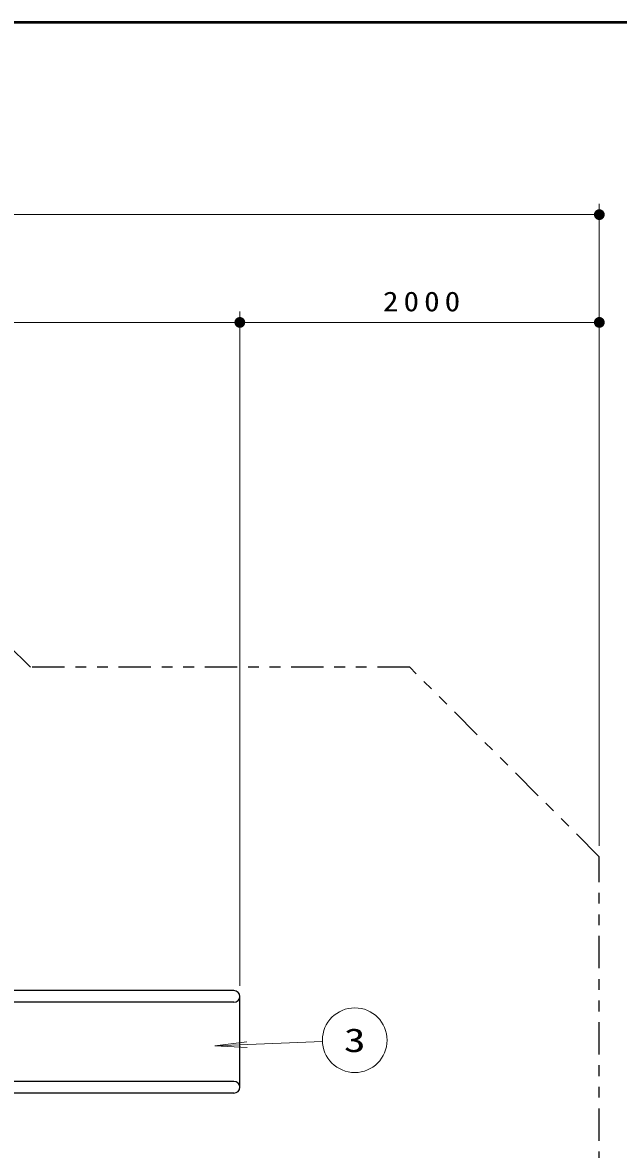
# Model space of a CAD drawing. Units: millimetres on the paper, scale 1:60. Extents: x -385 to 0, y -594 to 267.
# Drawn here: x -191.5 to -136.3, y 162.5 to 267 of the extents above; entities that cross this region are included whole.
import ezdxf
from ezdxf.enums import TextEntityAlignment as Align

# ---------------------------------------------------------------- set-up
doc = ezdxf.new("R2010")
doc.units = ezdxf.units.MM
doc.linetypes.add('USER3', pattern=[8, 3, -1, 1, -1, 1, -1])
doc.layers.add('LY_1', color=7, linetype='Continuous', lineweight=25)
doc.styles.add('ＭＳ ゴシック', font='')
doc.styles.get('ＭＳ ゴシック').set_extended_font_data('MS Gothic')

# ---------------------------------------------------------------- blocks, each defined once
blk = doc.blocks.new('filled_dot')
at = {"color": 0, "linetype": 'Continuous', "lineweight": -2, "const_width": 1.25}
blk.add_lwpolyline([(-0.625, 0, 1), (0.625, 0, 1)], format="xyb", close=True, dxfattribs=at)

msp = doc.modelspace()

# ---------------------------------------------------------------- linework, layer by layer
at = {"layer": 'LY_1', "lineweight": 50}
msp.add_line((0, 267), (-385, 267), dxfattribs=at)
at = {"layer": 'LY_1', "lineweight": 13}
for p, q in [((-138.045, 190.621), (-138.045, 250.182)), ((-349.387, 249.182), (-138.045, 249.182)), ((-171.378, 177.653), (-171.378, 240.182)), ((-316.054, 239.182), (-171.378, 239.182)), ((-171.378, 239.182), (-138.045, 239.182)), ((-163.719, 172.474), (-173.702, 172.063)), ((-173.702, 172.063), (-170.727, 172.447)), ((-173.702, 172.063), (-170.705, 171.925))]:
    msp.add_line(p, q, dxfattribs=at)
at = {"layer": 'LY_1', "linetype": 'USER3'}
for p, q in [((-190.797, 207.195), (-212.785, 229.182)), ((-155.618, 207.195), (-190.797, 207.195)), ((-138.045, 189.621), (-155.618, 207.195)), ((-138.045, 155.268), (-138.045, 189.621))]:
    msp.add_line(p, q, dxfattribs=at)
at = {"layer": 'LY_1'}
for p, q in [((-171.92, 177.195), (-222.961, 177.195)), ((-171.92, 176.111), (-222.961, 176.111)), ((-171.378, 168.236), (-171.378, 176.653)), ((-171.92, 168.778), (-222.961, 168.778)), ((-171.92, 167.695), (-222.961, 167.695))]:
    msp.add_line(p, q, dxfattribs=at)
at = {"layer": 'LY_1', "lineweight": 13}
msp.add_circle((-160.721, 172.598), 3, dxfattribs=at)
at = {"layer": 'LY_1'}
for centre, start, end in [((-171.92, 176.653), 0, 90), ((-171.92, 176.653), 270, 0), ((-171.92, 168.236), 0, 90), ((-171.92, 168.236), 270, 0)]:
    msp.add_arc(centre, 0.542, start, end, dxfattribs=at)

# ---------------------------------------------------------------- block references
at = {"layer": 'LY_1', "lineweight": 13, "xscale": 0.4, "yscale": 0.4, "rotation": 180}
for p in [(-138.045, 249.182), (-171.378, 239.182), (-138.045, 239.182)]:
    msp.add_blockref('filled_dot', p, dxfattribs=at)
at = {"layer": 'LY_1', "lineweight": 13, "xscale": 0.4, "yscale": 0.4}
msp.add_blockref('filled_dot', (-171.378, 239.182), dxfattribs=at)

# ---------------------------------------------------------------- texts
at = {"layer": 'LY_1', "style": 'ＭＳ ゴシック', "width": 1.35}
msp.add_text('3', height=2.199, dxfattribs=at).set_placement((-160.721, 172.598), align=Align.MIDDLE_CENTER)
at = {"layer": 'LY_1', "insert": (-154.288, 240.182), "char_height": 1.833, "attachment_point": 8, "style": 'ＭＳ ゴシック'}
msp.add_mtext('\\T1.33;\\W1.15;2000', dxfattribs=at)

doc.saveas('drawing.dxf')
